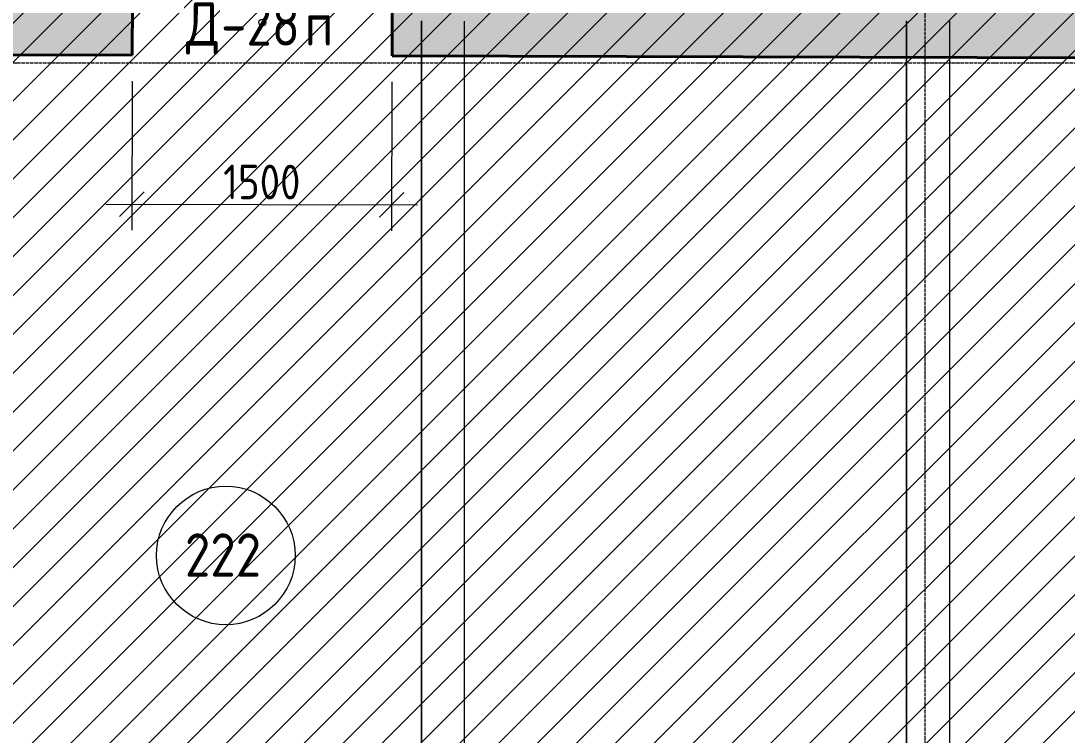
# Model space of a CAD drawing. Header units: millimetres. Extents: x -11886 to 379896, y -8130 to 47743.
# Drawn here: x 141929 to 147968, y 4877 to 8999 of the extents above; entities that cross this region are included whole.
import ezdxf

# ---------------------------------------------------------------- set-up
doc = ezdxf.new("R2010")
doc.units = ezdxf.units.MM
doc.linetypes.add('ADSK_Линия сетки', pattern=[25, 20, -2.5, 0, -2.5])
doc.linetypes.add('ADSK_Сверху', pattern=[4.5, 3, -1.5])
for name, color, linetype, lineweight in [('Каркас', 7, 'Continuous', 18), ('Марки дверей', 7, 'Continuous', 20), ('Марки помещений', 7, 'Continuous', 20), ('Оси', 7, 'Continuous', 9), ('Размеры', 7, 'Continuous', 9)]:
    doc.layers.add(name, color=color, linetype=linetype, lineweight=lineweight)
doc.layers.add('Стены внутренние', color=5, linetype='Continuous', lineweight=18, true_color=0x0000ff)
doc.styles.add('GOST Common_1', font='GOST_Common.ttf', dxfattribs={"width": 0.9, "height": 200})
doc.dimstyles.new('ADSK_Основной_2_мм_Округление_до_1_мм', dxfattribs={"dimscale": 304.8, "dimtxt": 201.142999, "dimasz": 0.463911, "dimexe": 0.492126, "dimexo": 0.492126, "dimgap": 0.098425, "dimtad": 1, "dimdec": 0, "dimdsep": 46, "dimtxsty": 'GOST Common_1', "dimblk1": 'OBLIQUE', "dimblk2": 'OBLIQUE', "dimsah": 1, "dimcen": 0.09, "dimdle": 0.492126, "dimazin": 2, "dimtfac": 1, "dimtdec": 4, "dimtix": 1, "dimtmove": 0, "dimatfit": 3, "dimfxl": 1, "dimtvp": 1, "dimtolj": 1, "dimtzin": 0, "dimlwd": 20, "dimlwe": 20, "dimarcsym": 2})

# ---------------------------------------------------------------- blocks, each defined once
blk = doc.blocks.new('ADSK_Марка_Помещение_ОдноЗначение - Номер-247393-02 План 2-го этажа маркировочный')
at = {"layer": 'Марки помещений'}
blk.add_circle((0, 0), 4, dxfattribs=at)
blk = doc.blocks.new('ADSK_Марка_Дверь - Типоразмер_ADSK_Марка-58376-02 План 2-го этажа маркировочный')
at = {"layer": 'Марки дверей', "lineweight": 9}
blk.add_circle((0, 0), 0.2, dxfattribs=at)
blk = doc.blocks.new('_Oblique')
at = {"color": 0, "linetype": 'ByBlock', "lineweight": -2}
blk.add_line((-0.5, -0.5), (0.5, 0.5), dxfattribs=at)
blk = doc.blocks.new('*D1597')
at = {"layer": 'Defpoints', "color": 0, "transparency": 16777216}
for p in [(142571.2, 8801.7), (144071.2, 8797.8), (144069, 7937.6)]:
    blk.add_point(p, dxfattribs=at)
at = {"layer": 'Размеры', "color": 0, "lineweight": 20, "transparency": 16777216}
for p, q in [((142570.8, 8651.7), (142568.6, 7791.6)), ((144070.8, 8647.8), (144068.6, 7787.6)), ((142419, 7942), (144219, 7937.2))]:
    blk.add_line(p, q, dxfattribs=at)
at = {"layer": 'Размеры', "color": 0, "lineweight": 20, "transparency": 16777216, "xscale": 141.4, "yscale": 141.4, "zscale": 141.4}
for p, rotation in [((142569, 7941.6), 179.8485505273575), ((144069, 7937.6), 359.8485505273575)]:
    blk.add_blockref('_Oblique', p, dxfattribs=dict(at, rotation=rotation))
at = {"layer": 'Размеры', "color": 0, "lineweight": 20, "transparency": 16777216, "insert": (143319.3, 8069.6), "char_height": 200, "width": 560.473, "attachment_point": 5, "rotation": 359.84855, "style": 'GOST Common_1'}
blk.add_mtext('\\A1;1500', dxfattribs=at)

msp = doc.modelspace()

# ---------------------------------------------------------------- hatches: boundary and pattern name
at = {"lineweight": 13, "true_color": 0x636466, "transparency": 33554559}
h = msp.add_hatch(dxfattribs=at)
h.set_pattern_fill('ANSI31', color=251, scale=50)
h.set_pattern_definition([(45, (108139.4, 85026.59), (-112.2532, 112.2532), [])])
h.paths.add_polyline_path([(158072.8, 8682.3), (164353.35, 8682.3), (164172.02, 43909.21), (154172.61, 43909.21), (154172.61, 21084.06), (154859.25, 21054.57), (154861.07, 11328.12), (108910.53, 11328.12), (108910.53, 8679.25), (108429.9, 8679.25), (108429.9, 456.79), (116412.4, 422.02), (116412.4, 2336.48), (127112.04, 2336.48), (127112.04, -2582.57), (139475.8, -2582.57), (139475.8, 2335.74), (150176.33, 2256.79), (150176.33, 300.23), (158072.8, 300.23)])
at = {"layer": 'Стены внутренние', "true_color": 0xc0c0c0}
h = msp.add_hatch(color=9, dxfattribs=at)
h.paths.add_polyline_path([(150643.87, 8780.41), (150640, 9160.42), (144072.23, 9177.78), (144072.23, 8797.78), (150641.87, 8780.41)])
h.paths.add_polyline_path([(142571.23, 8801.75), (142572.05, 9181.75), (135507.92, 9200.42), (135507.92, 8820.42), (142541.7, 8801.83)])
h.paths.add_polyline_path([(134006.92, 8824.39), (134007.74, 9204.38), (126996.32, 9222.92), (126996.32, 8842.92), (133964.74, 8824.5)])
h.paths.add_polyline_path([(125495.32, 8846.88), (125496.14, 9226.88), (123737.94, 9231.53), (123736.93, 8851.53), (125345.24, 8847.28)])
h.paths.add_polyline_path([(122236.94, 8855.5), (122237.76, 9235.5), (118638.72, 9245.01), (118638.72, 8865.01), (122211.13, 8855.57)])
h.paths.add_polyline_path([(117111.78, 8869.04), (117111.78, 9249.05), (116272.42, 9251.26), (116273.17, 8871.26), (117048.57, 8869.21)])

# ---------------------------------------------------------------- linework, layer by layer
at = {"layer": 'Каркас', "color": 253, "linetype": 'ADSK_Сверху', "true_color": 0xb2b2b2}
for p, q in [((144240.34, 8999.43), (144240.34, 2610.02)), ((144490.34, 2610.02), (144490.34, 8999.43)), ((147040.34, 8999.43), (147040.34, 2610.02)), ((147290.34, 2610.02), (147290.34, 8999.43))]:
    msp.add_line(p, q, dxfattribs=at)
at = {"layer": 'Каркас', "color": 253, "linetype": 'ADSK_Сверху', "true_color": 0xaaaaaa}
for p, q in [((144240.34, 2610.02), (144240.34, 8999.43)), ((144490.34, 2610.02), (144490.34, 8999.43)), ((147040.34, 2610.02), (147040.34, 8999.43)), ((147290.34, 2610.02), (147290.34, 8999.43))]:
    msp.add_line(p, q, dxfattribs=at)
at = {"layer": 'Оси', "linetype": 'ADSK_Линия сетки'}
for p, q in [((147149.31, -5917.65), (147149.31, 21818.8)), ((97053.17, 8756.79), (165281.12, 8756.79))]:
    msp.add_line(p, q, dxfattribs=at)
at = {"layer": 'Стены внутренние', "color": 18, "lineweight": 40, "true_color": 0x000000}
for p, q in [((142571.23, 8801.75), (142572.05, 9111.75)), ((144072.04, 9107.78), (144071.22, 8797.78)), ((141789.27, 8803.81), (142571.23, 8801.75)), ((144071.22, 8797.78), (149673.39, 8782.97))]:
    msp.add_line(p, q, dxfattribs=at)

# ---------------------------------------------------------------- block references
at = {"layer": 'Марки дверей', "xscale": 99.99999999999993, "yscale": 99.99999999999993, "zscale": 99.99999999999993}
msp.add_blockref('ADSK_Марка_Дверь - Типоразмер_ADSK_Марка-58376-02 План 2-го этажа маркировочный', (143321.73, 8989.76), dxfattribs=at)
at = {"layer": 'Марки помещений', "xscale": 99.99999999999993, "yscale": 99.99999999999993, "zscale": 99.99999999999993}
msp.add_blockref('ADSK_Марка_Помещение_ОдноЗначение - Номер-247393-02 План 2-го этажа маркировочный', (143111.76, 5913.61), dxfattribs=at)

# ---------------------------------------------------------------- texts
at = {"layer": 'Марки дверей', "lineweight": 9, "char_height": 250, "attachment_point": 1, "style": 'GOST Common_1'}
for s, insert, width in [('\\fGOST Common|b0|i0|c204|p34|;\\W.9;Д', (142881.9, 9106.78), 245.3164), ('-28', (143084.31, 9106.78), 584.4302), ('\\fGOST Common|b0|i0|c204|p34|;\\W.9;п', (143566.51, 9106.78), 194.8101)]:
    msp.add_mtext(s, dxfattribs=dict(at, insert=insert, width=width))
at = {"layer": 'Марки помещений', "lineweight": 9, "insert": (142875.51, 6041.34), "char_height": 250, "width": 584.4302, "attachment_point": 1, "style": 'GOST Common_1'}
msp.add_mtext('222', dxfattribs=at)

# ---------------------------------------------------------------- dimensions: what is measured, and where the dimension line sits
at = {"layer": 'Размеры', "lineweight": 20}
dim = msp.add_linear_dim(base=(144068.95, 7937.63), p1=(142571.23, 8801.75), p2=(144071.22, 8797.78), angle=359.848551, dimstyle='ADSK_Основной_2_мм_Округление_до_1_мм', override={"dimpost": '<>', "dimfxl": 1500}, dxfattribs=at)
dim.commit()
dim.dimension.update_dxf_attribs({"geometry": '*D1597', "text_midpoint": (143319.3, 8069.61)})

doc.saveas('drawing.dxf')
